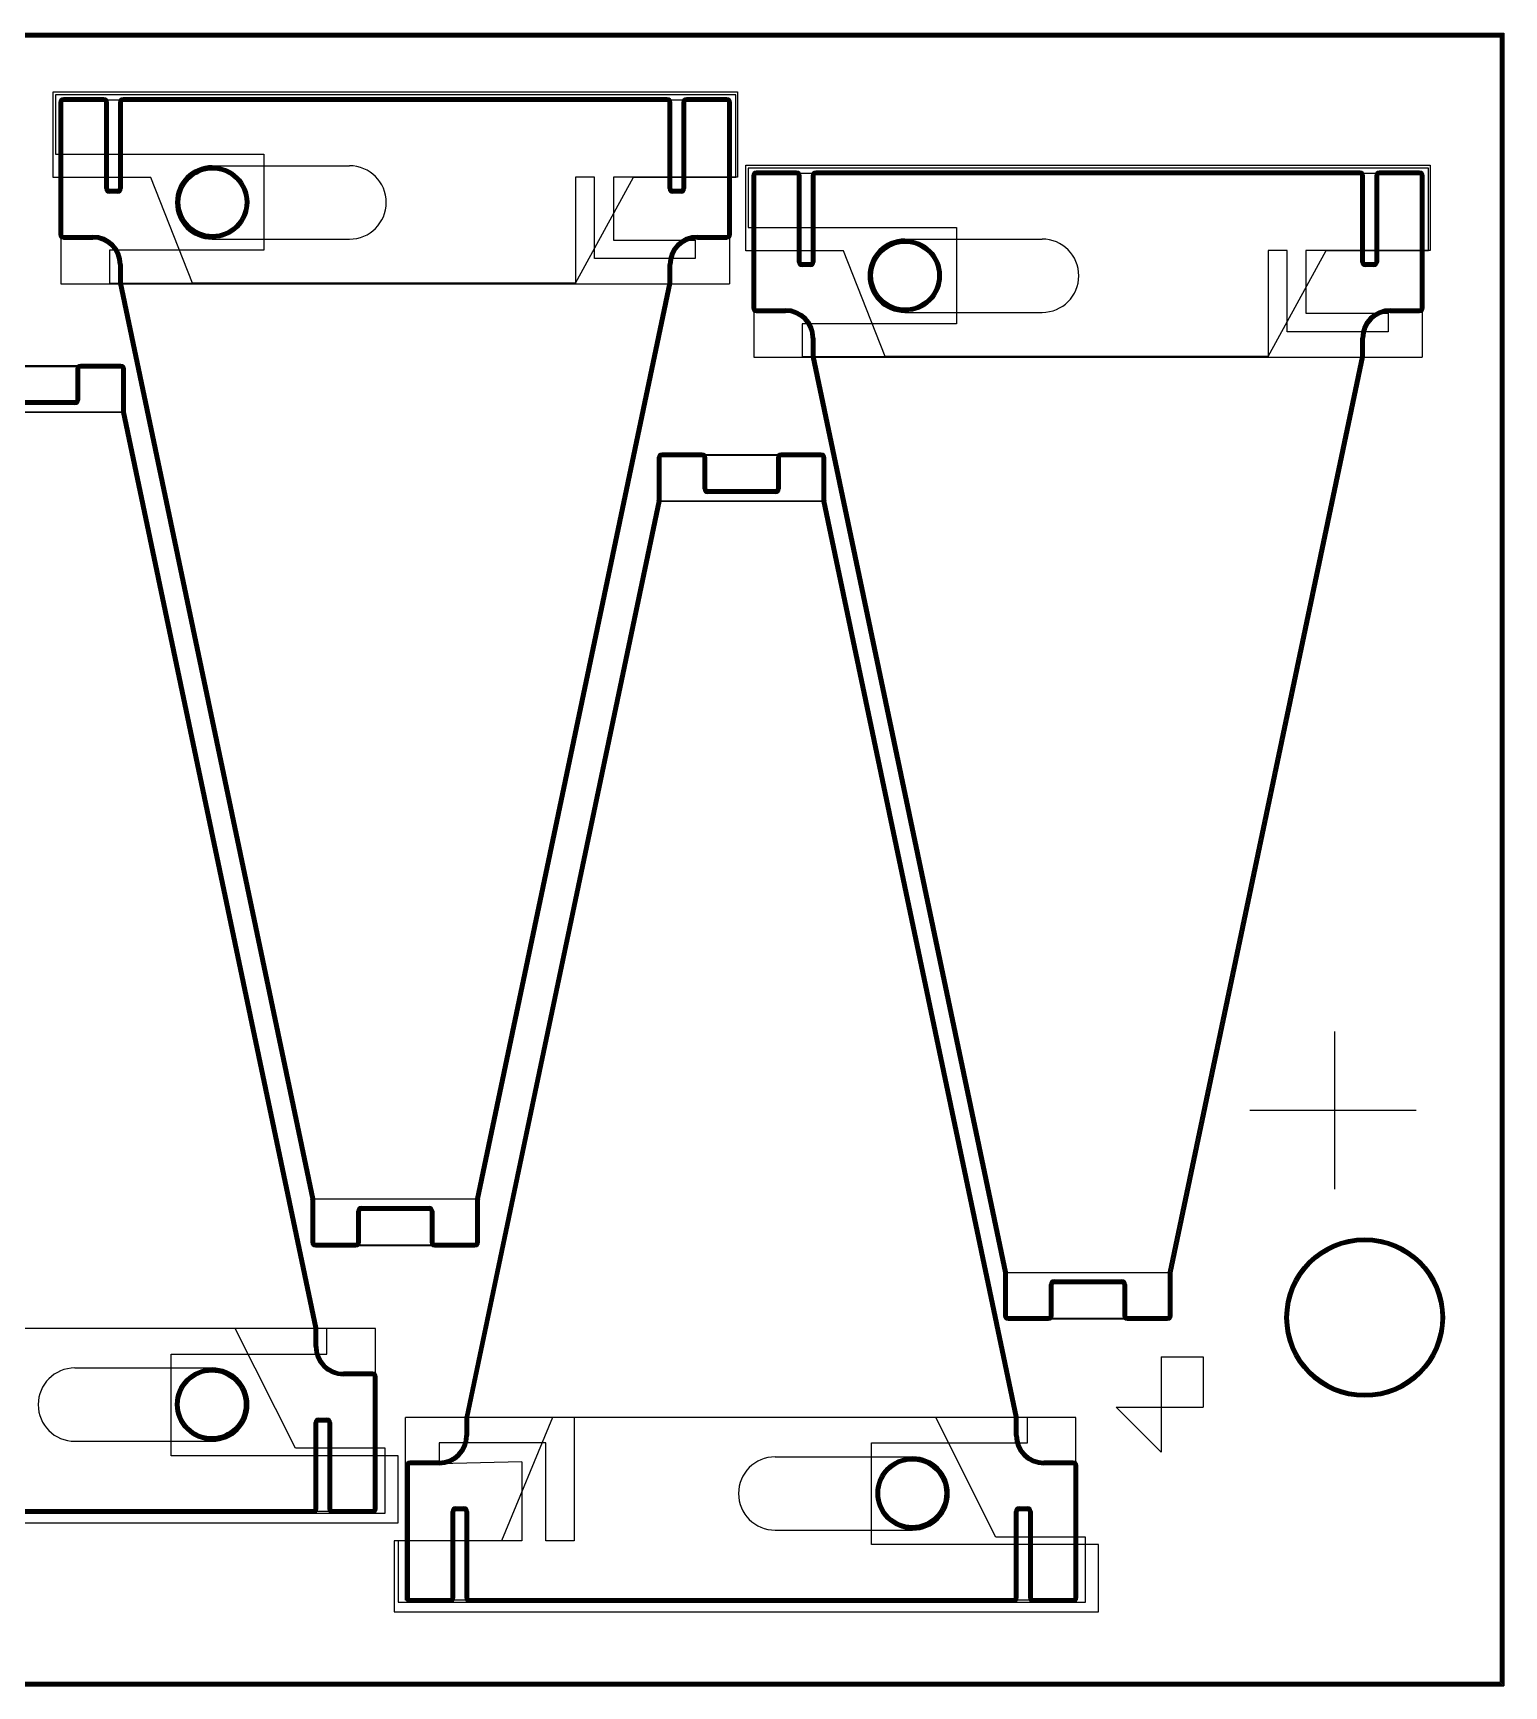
# Model space of a CAD drawing. Header units: millimetres. Extents: x 10 to 38, y 9.1 to 27.1.
# Drawn here: x 21.99 to 38.04, y 9.06 to 27.1 of the extents above; entities that cross this region are included whole.
import ezdxf

# ---------------------------------------------------------------- set-up
doc = ezdxf.new("R2010")
doc.units = ezdxf.units.MM
for name, color, linetype in [('CARBON', 5, 'Continuous'), ('COPPER_A', 6, 'Continuous'), ('COPPER_B', 211, 'Continuous'), ('HOLES', 30, 'Continuous'), ('MARKERS', 1, 'Continuous'), ('OUTLINE', 17, 'Continuous'), ('PZT', 3, 'Continuous'), ('PZT_A', 100, 'Continuous'), ('PZT_RASTER', 116, 'Continuous')]:
    doc.layers.add(name, color=color, linetype=linetype)

msp = doc.modelspace()

# ---------------------------------------------------------------- linework, layer by layer
at = {"layer": 'CARBON'}
for p, q in [((23.94, 25.649), (25.44, 25.649)), ((23.94, 24.849), (25.44, 24.849)), ((31.5, 24.849), (33, 24.849)), ((31.5, 24.049), (33, 24.049)), ((22.441, 12.528), (23.941, 12.528)), ((22.441, 11.728), (23.941, 11.728)), ((30.086, 11.558), (31.586, 11.558)), ((30.086, 10.758), (31.586, 10.758))]:
    msp.add_line(p, q, dxfattribs=at)
for centre, start, end in [((23.94, 25.249), 90, 270), ((25.44, 25.249), 270, 90), ((31.5, 24.449), 90, 270), ((33, 24.449), 270, 90), ((22.441, 12.128), 90, 270), ((23.941, 12.128), 270, 90), ((30.086, 11.158), 90, 270), ((31.586, 11.158), 270, 90)]:
    msp.add_arc(centre, 0.4, start, end, dxfattribs=at)
at = {"layer": 'COPPER_A'}
for p, q in [((29.655, 26.425), (22.231, 26.425)), ((22.231, 26.425), (22.231, 25.777)), ((29.655, 25.526), (29.655, 26.425)), ((22.231, 25.777), (24.504, 25.777)), ((24.504, 25.777), (24.504, 24.727)), ((37.215, 25.624), (29.792, 25.624)), ((29.792, 25.624), (29.792, 24.976)), ((37.215, 24.726), (37.215, 25.624)), ((27.907, 24.367), (28.539, 25.526)), ((28.539, 25.526), (29.655, 25.526)), ((29.792, 24.976), (32.065, 24.976)), ((32.065, 24.976), (32.065, 23.926)), ((24.504, 24.727), (22.819, 24.727)), ((22.819, 24.727), (22.819, 24.367)), ((35.467, 23.566), (36.1, 24.726)), ((36.1, 24.726), (37.215, 24.726)), ((22.819, 24.367), (27.907, 24.367)), ((32.065, 23.926), (30.38, 23.926)), ((30.38, 23.926), (30.38, 23.566)), ((21.172, 23.468), (22.971, 23.468)), ((22.971, 23.468), (22.971, 22.963)), ((30.38, 23.566), (35.467, 23.566)), ((21.172, 22.963), (22.971, 22.963)), ((28.818, 22.498), (30.617, 22.498)), ((28.818, 22.498), (28.818, 21.993)), ((30.617, 22.498), (30.617, 21.993)), ((28.818, 21.993), (30.617, 21.993)), ((25.037, 14.373), (26.836, 14.373)), ((25.037, 14.373), (25.037, 13.871)), ((26.836, 14.373), (26.836, 13.871)), ((25.037, 13.871), (26.836, 13.871)), ((32.598, 13.572), (34.397, 13.572)), ((32.598, 13.572), (32.598, 13.071)), ((34.397, 13.572), (34.397, 13.071)), ((32.598, 13.071), (34.397, 13.071)), ((25.193, 12.959), (20.008, 12.959)), ((25.193, 12.68), (25.193, 12.959)), ((23.491, 11.571), (23.491, 12.68)), ((23.491, 12.68), (25.193, 12.68)), ((27.654, 11.989), (27.099, 10.641)), ((32.839, 11.989), (27.654, 11.989)), ((32.839, 11.71), (32.839, 11.989)), ((25.969, 11.571), (23.491, 11.571)), ((25.969, 10.837), (25.969, 11.571)), ((31.136, 10.601), (31.136, 11.71)), ((31.136, 11.71), (32.839, 11.71)), ((18.281, 10.837), (25.969, 10.837)), ((27.099, 10.641), (25.927, 10.641)), ((25.927, 10.641), (25.927, 9.867)), ((33.614, 10.601), (31.136, 10.601)), ((33.614, 9.867), (33.614, 10.601)), ((25.927, 9.867), (33.614, 9.867))]:
    msp.add_line(p, q, dxfattribs=at)
for centre, radius in [((23.94, 25.249), 0.379), ((31.5, 24.449), 0.379), ((23.941, 12.128), 0.396), ((31.586, 11.158), 0.396)]:
    msp.add_circle(centre, radius, dxfattribs=at)
at = {"layer": 'COPPER_B'}
for p, q in [((22.205, 25.52), (22.205, 26.458)), ((22.205, 26.458), (29.675, 26.458)), ((29.675, 26.458), (29.675, 25.526)), ((29.766, 24.72), (29.766, 25.657)), ((29.766, 25.657), (37.236, 25.657)), ((37.236, 25.657), (37.236, 24.726)), ((23.269, 25.52), (22.205, 25.52)), ((23.725, 24.367), (23.269, 25.52)), ((28.114, 25.526), (27.907, 25.526)), ((27.907, 25.526), (27.907, 24.367)), ((28.114, 24.638), (28.114, 25.526)), ((29.675, 25.526), (28.319, 25.526)), ((28.319, 25.526), (28.319, 24.839)), ((28.319, 24.839), (29.214, 24.839)), ((29.214, 24.839), (29.214, 24.638)), ((30.83, 24.72), (29.766, 24.72)), ((31.285, 23.566), (30.83, 24.72)), ((35.675, 24.726), (35.467, 24.726)), ((35.467, 24.726), (35.467, 23.566)), ((35.675, 23.838), (35.675, 24.726)), ((37.236, 24.726), (35.879, 24.726)), ((35.879, 24.726), (35.879, 24.039)), ((29.214, 24.638), (28.114, 24.638)), ((27.907, 24.367), (23.725, 24.367)), ((35.879, 24.039), (36.775, 24.039)), ((36.775, 24.039), (36.775, 23.838)), ((36.775, 23.838), (35.675, 23.838)), ((21.173, 23.464), (22.971, 23.464)), ((22.971, 23.464), (22.971, 22.963)), ((35.467, 23.566), (31.285, 23.566)), ((21.173, 22.963), (22.971, 22.963)), ((28.818, 22.494), (30.617, 22.494)), ((28.818, 22.494), (28.818, 21.993)), ((30.617, 22.494), (30.617, 21.993)), ((28.818, 21.993), (30.617, 21.993)), ((25.037, 14.373), (26.836, 14.373)), ((25.037, 14.373), (25.037, 13.871)), ((26.836, 14.373), (26.836, 13.871)), ((25.037, 13.871), (26.836, 13.871)), ((32.598, 13.572), (34.397, 13.572)), ((32.598, 13.572), (32.598, 13.071)), ((34.397, 13.572), (34.397, 13.071)), ((32.598, 13.071), (34.397, 13.071)), ((24.192, 12.959), (20.246, 12.959)), ((24.85, 11.652), (24.192, 12.959)), ((31.838, 11.989), (27.892, 11.989)), ((27.892, 11.989), (27.892, 10.641)), ((32.495, 10.682), (31.838, 11.989)), ((25.828, 11.652), (24.85, 11.652)), ((25.828, 10.942), (25.828, 11.652)), ((27.582, 11.71), (26.419, 11.71)), ((26.419, 11.71), (26.419, 11.482)), ((27.582, 10.641), (27.582, 11.71)), ((27.319, 11.502), (26.419, 11.482)), ((27.319, 11.502), (27.319, 10.641)), ((18.326, 10.942), (25.828, 10.942)), ((33.474, 10.682), (32.495, 10.682)), ((33.474, 9.972), (33.474, 10.682)), ((27.319, 10.641), (25.972, 10.641)), ((25.972, 10.641), (25.972, 9.972)), ((27.892, 10.641), (27.582, 10.641)), ((25.972, 9.972), (33.474, 9.972))]:
    msp.add_line(p, q, dxfattribs=at)
at = {"layer": 'HOLES'}
for radius in [0.87, 0.86, 0.85, 0.84, 0.83]:
    msp.add_circle((36.52, 13.078), radius, dxfattribs=at)
at = {"layer": 'MARKERS'}
for p, q in [((36.192, 16.2), (36.192, 14.48)), ((37.083, 15.34), (35.267, 15.34)), ((34.298, 12.65), (34.298, 11.609)), ((34.298, 12.65), (34.758, 12.65)), ((34.758, 12.65), (34.758, 12.101)), ((34.298, 11.609), (33.806, 12.101)), ((33.806, 12.101), (34.758, 12.101))]:
    msp.add_line(p, q, dxfattribs=at)
at = {"layer": 'OUTLINE'}
for p, q in [((10, 27.098), (38.04, 27.098)), ((10.01, 27.088), (38.03, 27.088)), ((10.02, 27.078), (38.02, 27.078)), ((10.03, 27.068), (38.01, 27.068)), ((38.01, 27.068), (38.01, 9.088)), ((38.02, 27.078), (38.02, 9.078)), ((38.03, 27.088), (38.03, 9.068)), ((38.04, 27.098), (38.04, 9.058)), ((10.04, 27.058), (38, 27.058)), ((38, 27.058), (38, 9.098)), ((10, 9.058), (38.04, 9.058)), ((10.01, 9.068), (38.03, 9.068)), ((10.02, 9.078), (38.02, 9.078)), ((10.03, 9.088), (38.01, 9.088)), ((10.04, 9.098), (38, 9.098))]:
    msp.add_line(p, q, dxfattribs=at)
at = {"layer": 'PZT'}
for p, q in [((22.268, 26.34), (22.268, 24.9)), ((22.278, 26.34), (22.278, 24.9)), ((22.298, 26.34), (22.298, 24.9)), ((22.308, 26.34), (22.308, 24.9)), ((22.758, 26.39), (22.318, 26.39)), ((22.758, 26.38), (22.318, 26.38)), ((22.758, 26.36), (22.318, 26.36)), ((22.758, 26.35), (22.318, 26.35)), ((22.768, 25.4), (22.768, 26.34)), ((22.778, 25.4), (22.778, 26.34)), ((22.798, 25.4), (22.798, 26.34)), ((22.808, 25.4), (22.808, 26.34)), ((22.918, 26.34), (22.918, 25.4)), ((22.928, 26.34), (22.928, 25.4)), ((22.948, 26.34), (22.948, 25.4)), ((22.958, 26.34), (22.958, 25.4)), ((28.908, 26.39), (22.968, 26.39)), ((28.908, 26.38), (22.968, 26.38)), ((28.908, 26.36), (22.968, 26.36)), ((28.908, 26.35), (22.968, 26.35)), ((28.918, 25.4), (28.918, 26.34)), ((28.928, 25.4), (28.928, 26.34)), ((28.948, 25.4), (28.948, 26.34)), ((28.958, 25.4), (28.958, 26.34)), ((29.068, 26.34), (29.068, 25.4)), ((29.078, 26.34), (29.078, 25.4)), ((29.098, 26.34), (29.098, 25.4)), ((29.108, 26.34), (29.108, 25.4)), ((29.558, 26.39), (29.118, 26.39)), ((29.558, 26.38), (29.118, 26.38)), ((29.558, 26.36), (29.118, 26.36)), ((29.558, 26.35), (29.118, 26.35)), ((29.568, 24.9), (29.568, 26.34)), ((29.578, 24.9), (29.578, 26.34)), ((29.598, 24.9), (29.598, 26.34)), ((29.608, 24.9), (29.608, 26.34)), ((29.829, 25.539), (29.829, 24.099)), ((29.839, 25.539), (29.839, 24.099)), ((29.859, 25.539), (29.859, 24.099)), ((29.869, 25.539), (29.869, 24.099)), ((30.319, 25.589), (29.879, 25.589)), ((30.319, 25.579), (29.879, 25.579)), ((30.319, 25.559), (29.879, 25.559)), ((30.319, 25.549), (29.879, 25.549)), ((30.329, 24.599), (30.329, 25.539)), ((30.339, 24.599), (30.339, 25.539)), ((30.359, 24.599), (30.359, 25.539)), ((30.369, 24.599), (30.369, 25.539)), ((30.479, 25.539), (30.479, 24.599)), ((30.489, 25.539), (30.489, 24.599)), ((30.509, 25.539), (30.509, 24.599)), ((30.519, 25.539), (30.519, 24.599)), ((36.469, 25.589), (30.529, 25.589)), ((36.469, 25.579), (30.529, 25.579)), ((36.469, 25.559), (30.529, 25.559)), ((36.469, 25.549), (30.529, 25.549)), ((36.479, 24.599), (36.479, 25.539)), ((36.489, 24.599), (36.489, 25.539)), ((36.509, 24.599), (36.509, 25.539)), ((36.519, 24.599), (36.519, 25.539)), ((36.629, 25.539), (36.629, 24.599)), ((36.639, 25.539), (36.639, 24.599)), ((36.659, 25.539), (36.659, 24.599)), ((36.669, 25.539), (36.669, 24.599)), ((37.119, 25.589), (36.679, 25.589)), ((37.119, 25.579), (36.679, 25.579)), ((37.119, 25.559), (36.679, 25.559)), ((37.119, 25.549), (36.679, 25.549)), ((37.129, 24.099), (37.129, 25.539)), ((37.139, 24.099), (37.139, 25.539)), ((37.159, 24.099), (37.159, 25.539)), ((37.169, 24.099), (37.169, 25.539)), ((22.908, 25.39), (22.818, 25.39)), ((22.908, 25.38), (22.818, 25.38)), ((22.908, 25.36), (22.818, 25.36)), ((22.908, 25.35), (22.818, 25.35)), ((29.058, 25.39), (28.968, 25.39)), ((29.058, 25.38), (28.968, 25.38)), ((29.058, 25.36), (28.968, 25.36)), ((29.058, 25.35), (28.968, 25.35)), ((22.318, 24.89), (22.638, 24.89)), ((22.318, 24.88), (22.638, 24.88)), ((22.318, 24.86), (22.638, 24.86)), ((22.318, 24.85), (22.638, 24.85)), ((29.238, 24.89), (29.558, 24.89)), ((29.238, 24.88), (29.558, 24.88)), ((29.238, 24.86), (29.558, 24.86)), ((29.238, 24.85), (29.558, 24.85)), ((22.918, 24.57), (22.918, 24.373)), ((22.928, 24.57), (22.928, 24.373)), ((22.948, 24.57), (22.948, 24.373)), ((22.958, 24.57), (22.958, 24.373)), ((28.918, 24.373), (28.918, 24.57)), ((28.928, 24.373), (28.928, 24.57)), ((28.948, 24.373), (28.948, 24.57)), ((28.958, 24.373), (28.958, 24.57)), ((30.469, 24.589), (30.379, 24.589)), ((30.469, 24.579), (30.379, 24.579)), ((30.469, 24.559), (30.379, 24.559)), ((30.469, 24.549), (30.379, 24.549)), ((36.619, 24.589), (36.529, 24.589)), ((36.619, 24.579), (36.529, 24.579)), ((36.619, 24.559), (36.529, 24.559)), ((36.619, 24.549), (36.529, 24.549)), ((22.919, 24.363), (25.018, 14.369)), ((22.929, 24.365), (25.028, 14.371)), ((22.949, 24.369), (25.047, 14.375)), ((22.958, 24.371), (25.057, 14.377)), ((26.819, 14.377), (28.918, 24.371)), ((26.829, 14.375), (28.928, 24.369)), ((26.849, 14.371), (28.947, 24.365)), ((26.858, 14.369), (28.957, 24.363)), ((29.879, 24.089), (30.199, 24.089)), ((29.879, 24.079), (30.199, 24.079)), ((29.879, 24.059), (30.199, 24.059)), ((29.879, 24.049), (30.199, 24.049)), ((36.799, 24.089), (37.119, 24.089)), ((36.799, 24.079), (37.119, 24.079)), ((36.799, 24.059), (37.119, 24.059)), ((36.799, 24.049), (37.119, 24.049)), ((30.479, 23.769), (30.479, 23.572)), ((30.489, 23.769), (30.489, 23.572)), ((30.509, 23.769), (30.509, 23.572)), ((30.519, 23.769), (30.519, 23.572)), ((36.479, 23.572), (36.479, 23.769)), ((36.489, 23.572), (36.489, 23.769)), ((36.509, 23.572), (36.509, 23.769)), ((36.519, 23.572), (36.519, 23.769)), ((22.943, 23.482), (22.503, 23.482)), ((22.943, 23.472), (22.503, 23.472)), ((30.48, 23.562), (32.579, 13.568)), ((30.49, 23.564), (32.588, 13.57)), ((30.509, 23.568), (32.608, 13.574)), ((30.519, 23.57), (32.618, 13.576)), ((34.38, 13.576), (36.479, 23.57)), ((34.39, 13.574), (36.488, 23.568)), ((34.409, 13.57), (36.508, 23.564)), ((34.419, 13.568), (36.518, 23.562)), ((22.453, 23.432), (22.453, 23.092)), ((22.463, 23.432), (22.463, 23.092)), ((22.483, 23.432), (22.483, 23.092)), ((22.493, 23.432), (22.493, 23.092)), ((22.943, 23.452), (22.503, 23.452)), ((22.943, 23.442), (22.503, 23.442)), ((22.953, 22.965), (22.953, 23.432)), ((22.963, 22.965), (22.963, 23.432)), ((22.983, 22.965), (22.983, 23.432)), ((22.993, 22.965), (22.993, 23.432)), ((22.443, 23.082), (21.703, 23.082)), ((22.443, 23.072), (21.703, 23.072)), ((22.443, 23.052), (21.703, 23.052)), ((22.443, 23.042), (21.703, 23.042)), ((25.053, 12.961), (22.954, 22.955)), ((25.063, 12.963), (22.964, 22.957)), ((25.083, 12.967), (22.984, 22.961)), ((25.092, 12.969), (22.994, 22.963)), ((28.799, 22.462), (28.799, 21.995)), ((28.809, 22.462), (28.809, 21.995)), ((28.829, 22.462), (28.829, 21.995)), ((28.839, 22.462), (28.839, 21.995)), ((29.289, 22.512), (28.849, 22.512)), ((29.289, 22.502), (28.849, 22.502)), ((29.289, 22.482), (28.849, 22.482)), ((29.289, 22.472), (28.849, 22.472)), ((29.299, 22.122), (29.299, 22.462)), ((29.309, 22.122), (29.309, 22.462)), ((29.329, 22.122), (29.329, 22.462)), ((29.339, 22.122), (29.339, 22.462)), ((30.099, 22.462), (30.099, 22.122)), ((30.109, 22.462), (30.109, 22.122)), ((30.129, 22.462), (30.129, 22.122)), ((30.139, 22.462), (30.139, 22.122)), ((30.589, 22.512), (30.149, 22.512)), ((30.589, 22.502), (30.149, 22.502)), ((30.589, 22.482), (30.149, 22.482)), ((30.589, 22.472), (30.149, 22.472)), ((30.599, 21.995), (30.599, 22.462)), ((30.609, 21.995), (30.609, 22.462)), ((30.629, 21.995), (30.629, 22.462)), ((30.639, 21.995), (30.639, 22.462)), ((30.089, 22.112), (29.349, 22.112)), ((30.089, 22.102), (29.349, 22.102)), ((30.089, 22.082), (29.349, 22.082)), ((30.089, 22.072), (29.349, 22.072)), ((28.799, 21.993), (26.7, 11.999)), ((28.809, 21.991), (26.71, 11.997)), ((28.828, 21.987), (26.73, 11.993)), ((28.838, 21.985), (26.739, 11.991)), ((32.699, 11.991), (30.6, 21.985)), ((32.709, 11.993), (30.61, 21.987)), ((32.728, 11.997), (30.63, 21.991)), ((32.738, 11.999), (30.639, 21.993)), ((25.018, 14.367), (25.018, 13.9)), ((25.028, 14.367), (25.028, 13.9)), ((25.048, 14.367), (25.048, 13.9)), ((25.058, 14.367), (25.058, 13.9)), ((25.568, 14.29), (26.308, 14.29)), ((25.568, 14.28), (26.308, 14.28)), ((25.568, 14.26), (26.308, 14.26)), ((26.818, 13.9), (26.818, 14.367)), ((26.828, 13.9), (26.828, 14.367)), ((26.848, 13.9), (26.848, 14.367)), ((26.858, 13.9), (26.858, 14.367)), ((25.518, 13.9), (25.518, 14.24)), ((25.528, 13.9), (25.528, 14.24)), ((25.548, 13.9), (25.548, 14.24)), ((25.558, 13.9), (25.558, 14.24)), ((25.568, 14.25), (26.308, 14.25)), ((26.318, 14.24), (26.318, 13.9)), ((26.328, 14.24), (26.328, 13.9)), ((26.348, 14.24), (26.348, 13.9)), ((26.358, 14.24), (26.358, 13.9)), ((25.068, 13.89), (25.508, 13.89)), ((25.068, 13.88), (25.508, 13.88)), ((25.068, 13.86), (25.508, 13.86)), ((25.068, 13.85), (25.508, 13.85)), ((26.368, 13.89), (26.808, 13.89)), ((26.368, 13.88), (26.808, 13.88)), ((26.368, 13.86), (26.808, 13.86)), ((26.368, 13.85), (26.808, 13.85)), ((32.579, 13.566), (32.579, 13.099)), ((32.589, 13.566), (32.589, 13.099)), ((32.609, 13.566), (32.609, 13.099)), ((32.619, 13.566), (32.619, 13.099)), ((34.379, 13.099), (34.379, 13.566)), ((34.389, 13.099), (34.389, 13.566)), ((34.409, 13.099), (34.409, 13.566)), ((34.419, 13.099), (34.419, 13.566)), ((33.079, 13.099), (33.079, 13.439)), ((33.089, 13.099), (33.089, 13.439)), ((33.109, 13.099), (33.109, 13.439)), ((33.119, 13.099), (33.119, 13.439)), ((33.129, 13.489), (33.869, 13.489)), ((33.129, 13.479), (33.869, 13.479)), ((33.129, 13.459), (33.869, 13.459)), ((33.129, 13.449), (33.869, 13.449)), ((33.879, 13.439), (33.879, 13.099)), ((33.889, 13.439), (33.889, 13.099)), ((33.909, 13.439), (33.909, 13.099)), ((33.919, 13.439), (33.919, 13.099)), ((32.629, 13.089), (33.069, 13.089)), ((32.629, 13.079), (33.069, 13.079)), ((32.629, 13.059), (33.069, 13.059)), ((32.629, 13.049), (33.069, 13.049)), ((33.929, 13.089), (34.369, 13.089)), ((33.929, 13.079), (34.369, 13.079)), ((33.929, 13.059), (34.369, 13.059)), ((33.929, 13.049), (34.369, 13.049)), ((25.053, 12.762), (25.053, 12.959)), ((25.063, 12.762), (25.063, 12.959)), ((25.083, 12.762), (25.083, 12.959)), ((25.093, 12.762), (25.093, 12.959)), ((25.693, 12.482), (25.373, 12.482)), ((25.693, 12.472), (25.373, 12.472)), ((25.693, 12.452), (25.373, 12.452)), ((25.693, 12.442), (25.373, 12.442)), ((25.703, 10.992), (25.703, 12.432)), ((25.713, 10.992), (25.713, 12.432)), ((25.733, 10.992), (25.733, 12.432)), ((25.743, 10.992), (25.743, 12.432)), ((25.053, 10.992), (25.053, 11.932)), ((25.063, 10.992), (25.063, 11.932)), ((25.083, 10.992), (25.083, 11.932)), ((25.093, 10.992), (25.093, 11.932)), ((25.103, 11.982), (25.193, 11.982)), ((25.103, 11.972), (25.193, 11.972)), ((25.103, 11.952), (25.193, 11.952)), ((25.103, 11.942), (25.193, 11.942)), ((25.203, 11.932), (25.203, 10.992)), ((25.213, 11.932), (25.213, 10.992)), ((25.233, 11.932), (25.233, 10.992)), ((25.243, 11.932), (25.243, 10.992)), ((26.699, 11.989), (26.699, 11.792)), ((26.709, 11.989), (26.709, 11.792)), ((26.729, 11.989), (26.729, 11.792)), ((26.739, 11.989), (26.739, 11.792)), ((32.699, 11.792), (32.699, 11.989)), ((32.709, 11.792), (32.709, 11.989)), ((32.729, 11.792), (32.729, 11.989)), ((32.739, 11.792), (32.739, 11.989)), ((26.049, 11.462), (26.049, 10.022)), ((26.059, 11.462), (26.059, 10.022)), ((26.079, 11.462), (26.079, 10.022)), ((26.089, 11.462), (26.089, 10.022)), ((26.419, 11.512), (26.099, 11.512)), ((26.419, 11.502), (26.099, 11.502)), ((26.419, 11.482), (26.099, 11.482)), ((26.419, 11.472), (26.099, 11.472)), ((33.339, 11.512), (33.019, 11.512)), ((33.339, 11.502), (33.019, 11.502)), ((33.339, 11.482), (33.019, 11.482)), ((33.339, 11.472), (33.019, 11.472)), ((33.349, 10.022), (33.349, 11.462)), ((33.359, 10.022), (33.359, 11.462)), ((33.379, 10.022), (33.379, 11.462)), ((33.389, 10.022), (33.389, 11.462)), ((26.599, 11.012), (26.689, 11.012)), ((32.749, 11.012), (32.839, 11.012)), ((19.103, 10.982), (25.043, 10.982)), ((19.103, 10.972), (25.043, 10.972)), ((19.103, 10.952), (25.043, 10.952)), ((19.103, 10.942), (25.043, 10.942)), ((25.253, 10.982), (25.693, 10.982)), ((25.253, 10.972), (25.693, 10.972)), ((25.253, 10.952), (25.693, 10.952)), ((25.253, 10.942), (25.693, 10.942)), ((26.549, 10.022), (26.549, 10.962)), ((26.559, 10.022), (26.559, 10.962)), ((26.579, 10.022), (26.579, 10.962)), ((26.589, 10.022), (26.589, 10.962)), ((26.599, 11.002), (26.689, 11.002)), ((26.599, 10.982), (26.689, 10.982)), ((26.599, 10.972), (26.689, 10.972)), ((26.699, 10.962), (26.699, 10.022)), ((26.709, 10.962), (26.709, 10.022)), ((26.729, 10.962), (26.729, 10.022)), ((26.739, 10.962), (26.739, 10.022)), ((32.699, 10.022), (32.699, 10.962)), ((32.709, 10.022), (32.709, 10.962)), ((32.729, 10.022), (32.729, 10.962)), ((32.739, 10.022), (32.739, 10.962)), ((32.749, 11.002), (32.839, 11.002)), ((32.749, 10.982), (32.839, 10.982)), ((32.749, 10.972), (32.839, 10.972)), ((32.849, 10.962), (32.849, 10.022)), ((32.859, 10.962), (32.859, 10.022)), ((32.879, 10.962), (32.879, 10.022)), ((32.889, 10.962), (32.889, 10.022)), ((26.099, 10.012), (26.539, 10.012)), ((26.099, 10.002), (26.539, 10.002)), ((26.099, 9.982), (26.539, 9.982)), ((26.099, 9.972), (26.539, 9.972)), ((26.749, 10.012), (32.689, 10.012)), ((26.749, 10.002), (32.689, 10.002)), ((26.749, 9.982), (32.689, 9.982)), ((26.749, 9.972), (32.689, 9.972)), ((32.899, 10.012), (33.339, 10.012)), ((32.899, 10.002), (33.339, 10.002)), ((32.899, 9.982), (33.339, 9.982)), ((32.899, 9.972), (33.339, 9.972))]:
    msp.add_line(p, q, dxfattribs=at)
at = {"layer": 'PZT', "linetype": 'Continuous', "lineweight": 25}
for p, q in [((22.288, 24.9), (22.288, 26.34)), ((22.318, 26.37), (22.758, 26.37)), ((22.788, 26.34), (22.788, 25.4)), ((22.938, 25.4), (22.938, 26.34)), ((22.968, 26.37), (28.908, 26.37)), ((28.938, 26.34), (28.938, 25.4)), ((29.088, 25.4), (29.088, 26.34)), ((29.118, 26.37), (29.558, 26.37)), ((29.588, 26.34), (29.588, 24.9)), ((29.849, 24.099), (29.849, 25.539)), ((29.879, 25.569), (30.319, 25.569)), ((30.349, 25.539), (30.349, 24.599)), ((30.499, 24.599), (30.499, 25.539)), ((30.529, 25.569), (36.469, 25.569)), ((36.499, 25.539), (36.499, 24.599)), ((36.649, 24.599), (36.649, 25.539)), ((36.679, 25.569), (37.119, 25.569)), ((37.149, 25.539), (37.149, 24.099)), ((22.818, 25.37), (22.908, 25.37)), ((28.968, 25.37), (29.058, 25.37)), ((22.638, 24.87), (22.318, 24.87)), ((29.558, 24.87), (29.238, 24.87)), ((22.938, 24.373), (22.938, 24.57)), ((28.938, 24.57), (28.938, 24.373)), ((30.379, 24.569), (30.469, 24.569)), ((36.529, 24.569), (36.619, 24.569)), ((25.037, 14.373), (22.939, 24.367)), ((28.937, 24.367), (26.839, 14.373)), ((30.199, 24.069), (29.879, 24.069)), ((37.119, 24.069), (36.799, 24.069)), ((30.499, 23.572), (30.499, 23.769)), ((36.499, 23.769), (36.499, 23.572)), ((22.943, 23.462), (22.503, 23.462)), ((32.598, 13.572), (30.499, 23.566)), ((36.498, 23.566), (34.399, 13.572)), ((22.473, 23.432), (22.473, 23.092)), ((22.973, 22.965), (22.973, 23.432)), ((22.443, 23.062), (21.703, 23.062)), ((25.073, 12.965), (22.974, 22.959)), ((28.819, 22.462), (28.819, 21.995)), ((29.289, 22.492), (28.849, 22.492)), ((29.319, 22.122), (29.319, 22.462)), ((30.119, 22.462), (30.119, 22.122)), ((30.589, 22.492), (30.149, 22.492)), ((30.619, 21.995), (30.619, 22.462)), ((30.089, 22.092), (29.349, 22.092)), ((28.818, 21.989), (26.72, 11.995)), ((32.718, 11.995), (30.62, 21.989)), ((25.038, 13.9), (25.038, 14.367)), ((26.308, 14.27), (25.568, 14.27)), ((26.838, 14.367), (26.838, 13.9)), ((25.538, 14.24), (25.538, 13.9)), ((26.338, 13.9), (26.338, 14.24)), ((25.508, 13.87), (25.068, 13.87)), ((26.808, 13.87), (26.368, 13.87)), ((32.599, 13.099), (32.599, 13.566)), ((34.399, 13.566), (34.399, 13.099)), ((33.099, 13.439), (33.099, 13.099)), ((33.869, 13.469), (33.129, 13.469)), ((33.899, 13.099), (33.899, 13.439)), ((33.069, 13.069), (32.629, 13.069)), ((34.369, 13.069), (33.929, 13.069)), ((25.073, 12.762), (25.073, 12.959)), ((25.693, 12.462), (25.373, 12.462)), ((25.723, 10.992), (25.723, 12.432)), ((25.073, 10.992), (25.073, 11.932)), ((25.103, 11.962), (25.193, 11.962)), ((25.223, 11.932), (25.223, 10.992)), ((26.719, 11.989), (26.719, 11.792)), ((32.719, 11.792), (32.719, 11.989)), ((26.069, 11.462), (26.069, 10.022)), ((26.419, 11.492), (26.099, 11.492)), ((33.339, 11.492), (33.019, 11.492)), ((33.369, 10.022), (33.369, 11.462)), ((19.103, 10.962), (25.043, 10.962)), ((25.253, 10.962), (25.693, 10.962)), ((26.569, 10.022), (26.569, 10.962)), ((26.599, 10.992), (26.689, 10.992)), ((26.719, 10.962), (26.719, 10.022)), ((32.719, 10.022), (32.719, 10.962)), ((32.749, 10.992), (32.839, 10.992)), ((32.869, 10.962), (32.869, 10.022)), ((26.099, 9.992), (26.539, 9.992)), ((26.749, 9.992), (32.689, 9.992)), ((32.899, 9.992), (33.339, 9.992))]:
    msp.add_line(p, q, dxfattribs=at)
at = {"layer": 'PZT'}
for centre, radius, start, end in [((22.318, 26.34), 0.05, 90, 180), ((22.318, 26.34), 0.04, 90, 180), ((22.318, 26.34), 0.02, 90, 180), ((22.318, 26.34), 0.01, 90, 180), ((22.758, 26.34), 0.05, 0, 90), ((22.758, 26.34), 0.04, 0, 90), ((22.758, 26.34), 0.02, 0, 90), ((22.758, 26.34), 0.01, 0, 90), ((22.968, 26.34), 0.05, 90, 180), ((22.968, 26.34), 0.04, 90, 180), ((22.968, 26.34), 0.02, 90, 180), ((22.968, 26.34), 0.01, 90, 180), ((28.908, 26.34), 0.05, 0, 90), ((28.908, 26.34), 0.04, 0, 90), ((28.908, 26.34), 0.02, 0, 90), ((28.908, 26.34), 0.01, 0, 90), ((29.118, 26.34), 0.05, 90, 180), ((29.118, 26.34), 0.04, 90, 180), ((29.118, 26.34), 0.02, 90, 180), ((29.118, 26.34), 0.01, 90, 180), ((29.558, 26.34), 0.05, 0, 90), ((29.558, 26.34), 0.04, 0, 90), ((29.558, 26.34), 0.02, 0, 90), ((29.558, 26.34), 0.01, 0, 90), ((29.879, 25.539), 0.05, 90, 180), ((29.879, 25.539), 0.04, 90, 180), ((29.879, 25.539), 0.02, 90, 180), ((29.879, 25.539), 0.01, 90, 180), ((30.319, 25.539), 0.05, 0, 90), ((30.319, 25.539), 0.04, 0, 90), ((30.319, 25.539), 0.02, 0, 90), ((30.319, 25.539), 0.01, 0, 90), ((30.529, 25.539), 0.05, 90, 180), ((30.529, 25.539), 0.04, 90, 180), ((30.529, 25.539), 0.02, 90, 180), ((30.529, 25.539), 0.01, 90, 180), ((36.469, 25.539), 0.05, 0, 90), ((36.469, 25.539), 0.04, 0, 90), ((36.469, 25.539), 0.02, 0, 90), ((36.469, 25.539), 0.01, 0, 90), ((36.679, 25.539), 0.05, 90, 180), ((36.679, 25.539), 0.04, 90, 180), ((36.679, 25.539), 0.02, 90, 180), ((36.679, 25.539), 0.01, 90, 180), ((37.119, 25.539), 0.05, 0, 90), ((37.119, 25.539), 0.04, 0, 90), ((37.119, 25.539), 0.02, 0, 90), ((37.119, 25.539), 0.01, 0, 90), ((22.818, 25.4), 0.05, 180, 270), ((22.818, 25.4), 0.04, 180, 270), ((22.818, 25.4), 0.02, 180, 270), ((22.818, 25.4), 0.01, 180, 270), ((22.908, 25.4), 0.02, 270, 0), ((22.908, 25.4), 0.04, 270, 0), ((22.908, 25.4), 0.01, 270, 0), ((22.908, 25.4), 0.05, 270, 0), ((28.968, 25.4), 0.05, 180, 270), ((28.968, 25.4), 0.04, 180, 270), ((28.968, 25.4), 0.02, 180, 270), ((28.968, 25.4), 0.01, 180, 270), ((29.058, 25.4), 0.02, 270, 0), ((29.058, 25.4), 0.04, 270, 0), ((29.058, 25.4), 0.01, 270, 0), ((29.058, 25.4), 0.05, 270, 0), ((22.318, 24.9), 0.05, 180, 270), ((22.318, 24.9), 0.04, 180, 270), ((22.318, 24.9), 0.02, 180, 270), ((22.318, 24.9), 0.01, 180, 270), ((29.558, 24.9), 0.04, 270, 0), ((29.558, 24.9), 0.02, 270, 0), ((29.558, 24.9), 0.05, 270, 0), ((29.558, 24.9), 0.01, 270, 0), ((22.638, 24.57), 0.32, 0, 90), ((22.638, 24.57), 0.31, 0, 90), ((22.638, 24.57), 0.29, 0, 90), ((22.638, 24.57), 0.28, 0, 90), ((29.238, 24.57), 0.32, 90, 180), ((29.238, 24.57), 0.31, 90, 180), ((29.238, 24.57), 0.29, 90, 180), ((29.238, 24.57), 0.28, 90, 180), ((30.379, 24.599), 0.05, 180, 270), ((30.379, 24.599), 0.04, 180, 270), ((30.379, 24.599), 0.02, 180, 270), ((30.379, 24.599), 0.01, 180, 270), ((30.469, 24.599), 0.02, 270, 0), ((30.469, 24.599), 0.04, 270, 0), ((30.469, 24.599), 0.01, 270, 0), ((30.469, 24.599), 0.05, 270, 0), ((36.529, 24.599), 0.05, 180, 270), ((36.529, 24.599), 0.04, 180, 270), ((36.529, 24.599), 0.02, 180, 270), ((36.529, 24.599), 0.01, 180, 270), ((36.619, 24.599), 0.02, 270, 0), ((36.619, 24.599), 0.04, 270, 0), ((36.619, 24.599), 0.01, 270, 0), ((36.619, 24.599), 0.05, 270, 0), ((22.968, 24.373), 0.05, 180, 191.8598), ((22.968, 24.373), 0.04, 180, 191.8598), ((22.968, 24.373), 0.02, 180, 191.8598), ((22.968, 24.373), 0.01, 180, 191.8598), ((28.908, 24.373), 0.01, 348.1402, 0), ((28.908, 24.373), 0.02, 348.1402, 0), ((28.908, 24.373), 0.04, 348.1402, 0), ((28.908, 24.373), 0.05, 348.1402, 0), ((29.879, 24.099), 0.05, 180, 270), ((29.879, 24.099), 0.04, 180, 270), ((29.879, 24.099), 0.02, 180, 270), ((29.879, 24.099), 0.01, 180, 270), ((30.199, 23.769), 0.32, 0, 90), ((30.199, 23.769), 0.31, 0, 90), ((30.199, 23.769), 0.29, 0, 90), ((30.199, 23.769), 0.28, 0, 90), ((36.799, 23.769), 0.32, 90, 180), ((36.799, 23.769), 0.31, 90, 180), ((36.799, 23.769), 0.29, 90, 180), ((36.799, 23.769), 0.28, 90, 180), ((37.119, 24.099), 0.04, 270, 0), ((37.119, 24.099), 0.02, 270, 0), ((37.119, 24.099), 0.05, 270, 0), ((37.119, 24.099), 0.01, 270, 0), ((22.503, 23.432), 0.05, 90, 180), ((22.503, 23.432), 0.04, 90, 180), ((22.943, 23.432), 0.05, 0, 90), ((22.943, 23.432), 0.04, 0, 90), ((30.529, 23.572), 0.05, 180, 191.8598), ((30.529, 23.572), 0.04, 180, 191.8598), ((30.529, 23.572), 0.02, 180, 191.8598), ((30.529, 23.572), 0.01, 180, 191.8598), ((36.469, 23.572), 0.01, 348.1402, 0), ((36.469, 23.572), 0.02, 348.1402, 0), ((36.469, 23.572), 0.04, 348.1402, 0), ((36.469, 23.572), 0.05, 348.1402, 0), ((22.503, 23.432), 0.02, 90, 180), ((22.503, 23.432), 0.01, 90, 180), ((22.943, 23.432), 0.02, 0, 90), ((22.943, 23.432), 0.01, 0, 90), ((22.443, 23.092), 0.02, 270, 0), ((22.443, 23.092), 0.04, 270, 0), ((22.443, 23.092), 0.01, 270, 0), ((22.443, 23.092), 0.05, 270, 0), ((23.003, 22.965), 0.05, 180, 191.8598), ((23.003, 22.965), 0.04, 180, 191.8598), ((23.003, 22.965), 0.02, 180, 191.8598), ((23.003, 22.965), 0.01, 180, 191.8598), ((28.849, 22.462), 0.05, 90, 180), ((28.849, 22.462), 0.04, 90, 180), ((28.849, 22.462), 0.02, 90, 180), ((28.849, 22.462), 0.01, 90, 180), ((29.289, 22.462), 0.05, 0, 90), ((29.289, 22.462), 0.04, 0, 90), ((29.289, 22.462), 0.02, 0, 90), ((29.289, 22.462), 0.01, 0, 90), ((30.149, 22.462), 0.05, 90, 180), ((30.149, 22.462), 0.04, 90, 180), ((30.149, 22.462), 0.02, 90, 180), ((30.149, 22.462), 0.01, 90, 180), ((30.589, 22.462), 0.05, 0, 90), ((30.589, 22.462), 0.04, 0, 90), ((30.589, 22.462), 0.02, 0, 90), ((30.589, 22.462), 0.01, 0, 90), ((29.349, 22.122), 0.05, 180, 270), ((29.349, 22.122), 0.04, 180, 270), ((29.349, 22.122), 0.02, 180, 270), ((29.349, 22.122), 0.01, 180, 270), ((30.089, 22.122), 0.02, 270, 0), ((30.089, 22.122), 0.04, 270, 0), ((30.089, 22.122), 0.01, 270, 0), ((30.089, 22.122), 0.05, 270, 0), ((28.789, 21.995), 0.01, 348.1402, 0), ((28.789, 21.995), 0.02, 348.1402, 0), ((28.789, 21.995), 0.04, 348.1402, 0), ((28.789, 21.995), 0.05, 348.1402, 0), ((30.649, 21.995), 0.05, 180, 191.8598), ((30.649, 21.995), 0.04, 180, 191.8598), ((30.649, 21.995), 0.02, 180, 191.8598), ((30.649, 21.995), 0.01, 180, 191.8598), ((25.008, 14.367), 0.01, 0, 11.8598), ((25.008, 14.367), 0.02, 0, 11.8598), ((25.008, 14.367), 0.04, 0, 11.8598), ((25.008, 14.367), 0.05, 0, 11.8598), ((25.568, 14.24), 0.05, 90, 180), ((25.568, 14.24), 0.04, 90, 180), ((25.568, 14.24), 0.02, 90, 180), ((26.308, 14.24), 0.05, 0, 90), ((26.308, 14.24), 0.04, 0, 90), ((26.308, 14.24), 0.02, 0, 90), ((26.868, 14.367), 0.05, 168.1402, 180), ((26.868, 14.367), 0.04, 168.1402, 180), ((26.868, 14.367), 0.02, 168.1402, 180), ((26.868, 14.367), 0.01, 168.1402, 180), ((25.568, 14.24), 0.01, 90, 180), ((26.308, 14.24), 0.01, 0, 90), ((25.068, 13.9), 0.05, 180, 270), ((25.068, 13.9), 0.04, 180, 270), ((25.068, 13.9), 0.02, 180, 270), ((25.068, 13.9), 0.01, 180, 270), ((25.508, 13.9), 0.04, 270, 0), ((25.508, 13.9), 0.02, 270, 0), ((25.508, 13.9), 0.05, 270, 0), ((25.508, 13.9), 0.01, 270, 0), ((26.368, 13.9), 0.05, 180, 270), ((26.368, 13.9), 0.04, 180, 270), ((26.368, 13.9), 0.02, 180, 270), ((26.368, 13.9), 0.01, 180, 270), ((26.808, 13.9), 0.04, 270, 0), ((26.808, 13.9), 0.02, 270, 0), ((26.808, 13.9), 0.05, 270, 0), ((26.808, 13.9), 0.01, 270, 0), ((32.569, 13.566), 0.01, 0, 11.8598), ((32.569, 13.566), 0.02, 0, 11.8598), ((32.569, 13.566), 0.04, 0, 11.8598), ((32.569, 13.566), 0.05, 0, 11.8598), ((34.429, 13.566), 0.05, 168.1402, 180), ((34.429, 13.566), 0.04, 168.1402, 180), ((34.429, 13.566), 0.02, 168.1402, 180), ((34.429, 13.566), 0.01, 168.1402, 180), ((33.129, 13.439), 0.05, 90, 180), ((33.129, 13.439), 0.04, 90, 180), ((33.129, 13.439), 0.02, 90, 180), ((33.129, 13.439), 0.01, 90, 180), ((33.869, 13.439), 0.05, 0, 90), ((33.869, 13.439), 0.04, 0, 90), ((33.869, 13.439), 0.02, 0, 90), ((33.869, 13.439), 0.01, 0, 90), ((32.629, 13.099), 0.05, 180, 270), ((32.629, 13.099), 0.04, 180, 270), ((32.629, 13.099), 0.02, 180, 270), ((32.629, 13.099), 0.01, 180, 270), ((33.069, 13.099), 0.04, 270, 0), ((33.069, 13.099), 0.02, 270, 0), ((33.069, 13.099), 0.05, 270, 0), ((33.069, 13.099), 0.01, 270, 0), ((33.929, 13.099), 0.05, 180, 270), ((33.929, 13.099), 0.04, 180, 270), ((33.929, 13.099), 0.02, 180, 270), ((33.929, 13.099), 0.01, 180, 270), ((34.369, 13.099), 0.04, 270, 0), ((34.369, 13.099), 0.02, 270, 0), ((34.369, 13.099), 0.05, 270, 0), ((34.369, 13.099), 0.01, 270, 0), ((25.043, 12.959), 0.01, 0, 11.8598), ((25.043, 12.959), 0.02, 0, 11.8598), ((25.043, 12.959), 0.04, 0, 11.8598), ((25.043, 12.959), 0.05, 0, 11.8598), ((25.373, 12.762), 0.32, 180, 270), ((25.373, 12.762), 0.31, 180, 270), ((25.373, 12.762), 0.29, 180, 270), ((25.373, 12.762), 0.28, 180, 270), ((25.693, 12.432), 0.05, 0, 90), ((25.693, 12.432), 0.04, 0, 90), ((25.693, 12.432), 0.02, 0, 90), ((25.693, 12.432), 0.01, 0, 90), ((25.103, 11.932), 0.05, 90, 180), ((25.103, 11.932), 0.04, 90, 180), ((25.103, 11.932), 0.02, 90, 180), ((25.103, 11.932), 0.01, 90, 180), ((25.193, 11.932), 0.05, 0, 90), ((25.193, 11.932), 0.04, 0, 90), ((25.193, 11.932), 0.02, 0, 90), ((25.193, 11.932), 0.01, 0, 90), ((26.749, 11.989), 0.05, 168.1402, 180), ((26.749, 11.989), 0.04, 168.1402, 180), ((26.749, 11.989), 0.02, 168.1402, 180), ((26.749, 11.989), 0.01, 168.1402, 180), ((32.689, 11.989), 0.01, 0, 11.8598), ((32.689, 11.989), 0.02, 0, 11.8598), ((32.689, 11.989), 0.04, 0, 11.8598), ((32.689, 11.989), 0.05, 0, 11.8598), ((26.419, 11.792), 0.29, 270, 0), ((26.419, 11.792), 0.31, 270, 0), ((26.419, 11.792), 0.28, 270, 0), ((26.419, 11.792), 0.32, 270, 0), ((33.019, 11.792), 0.32, 180, 270), ((33.019, 11.792), 0.31, 180, 270), ((33.019, 11.792), 0.29, 180, 270), ((33.019, 11.792), 0.28, 180, 270), ((26.099, 11.462), 0.05, 90, 180), ((26.099, 11.462), 0.04, 90, 180), ((26.099, 11.462), 0.02, 90, 180), ((26.099, 11.462), 0.01, 90, 180), ((33.339, 11.462), 0.05, 0, 90), ((33.339, 11.462), 0.04, 0, 90), ((33.339, 11.462), 0.02, 0, 90), ((33.339, 11.462), 0.01, 0, 90), ((26.599, 10.962), 0.05, 90, 180), ((26.689, 10.962), 0.05, 0, 90), ((32.749, 10.962), 0.05, 90, 180), ((32.839, 10.962), 0.05, 0, 90), ((25.043, 10.992), 0.04, 270, 0), ((25.043, 10.992), 0.02, 270, 0), ((25.043, 10.992), 0.05, 270, 0), ((25.043, 10.992), 0.01, 270, 0), ((25.253, 10.992), 0.05, 180, 270), ((25.253, 10.992), 0.04, 180, 270), ((25.253, 10.992), 0.02, 180, 270), ((25.253, 10.992), 0.01, 180, 270), ((25.693, 10.992), 0.04, 270, 0), ((25.693, 10.992), 0.02, 270, 0), ((25.693, 10.992), 0.05, 270, 0), ((25.693, 10.992), 0.01, 270, 0), ((26.599, 10.962), 0.04, 90, 180), ((26.599, 10.962), 0.02, 90, 180), ((26.599, 10.962), 0.01, 90, 180), ((26.689, 10.962), 0.04, 0, 90), ((26.689, 10.962), 0.02, 0, 90), ((26.689, 10.962), 0.01, 0, 90), ((32.749, 10.962), 0.04, 90, 180), ((32.749, 10.962), 0.02, 90, 180), ((32.749, 10.962), 0.01, 90, 180), ((32.839, 10.962), 0.04, 0, 90), ((32.839, 10.962), 0.02, 0, 90), ((32.839, 10.962), 0.01, 0, 90), ((26.099, 10.022), 0.05, 180, 270), ((26.099, 10.022), 0.04, 180, 270), ((26.099, 10.022), 0.02, 180, 270), ((26.099, 10.022), 0.01, 180, 270), ((26.539, 10.022), 0.04, 270, 0), ((26.539, 10.022), 0.02, 270, 0), ((26.539, 10.022), 0.05, 270, 0), ((26.539, 10.022), 0.01, 270, 0), ((26.749, 10.022), 0.05, 180, 270), ((26.749, 10.022), 0.04, 180, 270), ((26.749, 10.022), 0.02, 180, 270), ((26.749, 10.022), 0.01, 180, 270), ((32.689, 10.022), 0.04, 270, 0), ((32.689, 10.022), 0.02, 270, 0), ((32.689, 10.022), 0.05, 270, 0), ((32.689, 10.022), 0.01, 270, 0), ((32.899, 10.022), 0.05, 180, 270), ((32.899, 10.022), 0.04, 180, 270), ((32.899, 10.022), 0.02, 180, 270), ((32.899, 10.022), 0.01, 180, 270), ((33.339, 10.022), 0.04, 270, 0), ((33.339, 10.022), 0.02, 270, 0), ((33.339, 10.022), 0.05, 270, 0), ((33.339, 10.022), 0.01, 270, 0)]:
    msp.add_arc(centre, radius, start, end, dxfattribs=at)
at = {"layer": 'PZT', "linetype": 'Continuous', "lineweight": 25}
for centre, radius, start, end in [((22.318, 26.34), 0.03, 90, 180), ((22.758, 26.34), 0.03, 0, 90), ((22.968, 26.34), 0.03, 90, 180), ((28.908, 26.34), 0.03, 0, 90), ((29.118, 26.34), 0.03, 90, 180), ((29.558, 26.34), 0.03, 0, 90), ((29.879, 25.539), 0.03, 90, 180), ((30.319, 25.539), 0.03, 0, 90), ((30.529, 25.539), 0.03, 90, 180), ((36.469, 25.539), 0.03, 0, 90), ((36.679, 25.539), 0.03, 90, 180), ((37.119, 25.539), 0.03, 0, 90), ((22.818, 25.4), 0.03, 180, 270), ((22.908, 25.4), 0.03, 270, 0), ((28.968, 25.4), 0.03, 180, 270), ((29.058, 25.4), 0.03, 270, 0), ((22.318, 24.9), 0.03, 180, 270), ((29.558, 24.9), 0.03, 270, 0), ((22.638, 24.57), 0.3, 0, 90), ((29.238, 24.57), 0.3, 90, 180), ((30.379, 24.599), 0.03, 180, 270), ((30.469, 24.599), 0.03, 270, 0), ((36.529, 24.599), 0.03, 180, 270), ((36.619, 24.599), 0.03, 270, 0), ((22.968, 24.373), 0.03, 180, 191.8598), ((28.908, 24.373), 0.03, 348.1402, 0), ((29.879, 24.099), 0.03, 180, 270), ((30.199, 23.769), 0.3, 0, 90), ((36.799, 23.769), 0.3, 90, 180), ((37.119, 24.099), 0.03, 270, 0), ((22.503, 23.432), 0.03, 90, 180), ((22.943, 23.432), 0.03, 0, 90), ((30.529, 23.572), 0.03, 180, 191.8598), ((36.469, 23.572), 0.03, 348.1402, 0), ((22.443, 23.092), 0.03, 270, 0), ((23.003, 22.965), 0.03, 180, 191.8598), ((28.849, 22.462), 0.03, 90, 180), ((29.289, 22.462), 0.03, 0, 90), ((30.149, 22.462), 0.03, 90, 180), ((30.589, 22.462), 0.03, 0, 90), ((29.349, 22.122), 0.03, 180, 270), ((30.089, 22.122), 0.03, 270, 0), ((28.789, 21.995), 0.03, 348.1402, 0), ((30.649, 21.995), 0.03, 180, 191.8598), ((25.008, 14.367), 0.03, 0, 11.8598), ((25.568, 14.24), 0.03, 90, 180), ((26.308, 14.24), 0.03, 0, 90), ((26.868, 14.367), 0.03, 168.1402, 180), ((25.068, 13.9), 0.03, 180, 270), ((25.508, 13.9), 0.03, 270, 0), ((26.368, 13.9), 0.03, 180, 270), ((26.808, 13.9), 0.03, 270, 0), ((32.569, 13.566), 0.03, 0, 11.8598), ((34.429, 13.566), 0.03, 168.1402, 180), ((33.129, 13.439), 0.03, 90, 180), ((33.869, 13.439), 0.03, 0, 90), ((32.629, 13.099), 0.03, 180, 270), ((33.069, 13.099), 0.03, 270, 0), ((33.929, 13.099), 0.03, 180, 270), ((34.369, 13.099), 0.03, 270, 0), ((25.043, 12.959), 0.03, 0, 11.8598), ((25.373, 12.762), 0.3, 180, 270), ((25.693, 12.432), 0.03, 0, 90), ((25.103, 11.932), 0.03, 90, 180), ((25.193, 11.932), 0.03, 0, 90), ((26.749, 11.989), 0.03, 168.1402, 180), ((32.689, 11.989), 0.03, 0, 11.8598), ((26.419, 11.792), 0.3, 270, 0), ((33.019, 11.792), 0.3, 180, 270), ((26.099, 11.462), 0.03, 90, 180), ((33.339, 11.462), 0.03, 0, 90), ((25.043, 10.992), 0.03, 270, 0), ((25.253, 10.992), 0.03, 180, 270), ((25.693, 10.992), 0.03, 270, 0), ((26.599, 10.962), 0.03, 90, 180), ((26.689, 10.962), 0.03, 0, 90), ((32.749, 10.962), 0.03, 90, 180), ((32.839, 10.962), 0.03, 0, 90), ((26.099, 10.022), 0.03, 180, 270), ((26.539, 10.022), 0.03, 270, 0), ((26.749, 10.022), 0.03, 180, 270), ((32.689, 10.022), 0.03, 270, 0), ((32.899, 10.022), 0.03, 180, 270), ((33.339, 10.022), 0.03, 270, 0)]:
    msp.add_arc(centre, radius, start, end, dxfattribs=at)
at = {"layer": 'PZT_A'}
for centre, radius in [((23.944, 25.251), 0.395), ((23.944, 25.251), 0.385), ((23.944, 25.251), 0.375), ((23.944, 25.251), 0.365), ((23.944, 25.251), 0.355), ((31.504, 24.45), 0.395), ((31.504, 24.45), 0.385), ((31.504, 24.45), 0.375), ((31.504, 24.45), 0.365), ((31.504, 24.45), 0.355), ((23.936, 12.131), 0.395), ((23.936, 12.131), 0.385), ((23.936, 12.131), 0.375), ((23.936, 12.131), 0.365), ((23.936, 12.131), 0.355), ((31.582, 11.161), 0.395), ((31.582, 11.161), 0.385), ((31.582, 11.161), 0.375), ((31.582, 11.161), 0.365), ((31.582, 11.161), 0.355)]:
    msp.add_circle(centre, radius, dxfattribs=at)
at = {"layer": 'PZT_RASTER'}
for p, q in [((22.29, 26.368), (29.586, 26.368)), ((22.29, 26.368), (22.29, 24.36)), ((29.586, 26.368), (29.586, 24.36)), ((29.851, 25.567), (37.147, 25.567)), ((29.851, 25.567), (29.851, 23.559)), ((37.147, 25.567), (37.147, 23.559)), ((22.29, 24.36), (29.586, 24.36)), ((21.173, 23.46), (22.972, 23.46)), ((22.972, 22.959), (22.972, 23.46)), ((29.851, 23.559), (37.147, 23.559)), ((21.173, 22.959), (22.972, 22.959)), ((28.818, 21.989), (28.818, 22.49)), ((28.818, 22.49), (30.617, 22.49)), ((30.617, 21.989), (30.617, 22.49)), ((28.818, 21.989), (30.617, 21.989)), ((25.037, 14.373), (26.843, 14.373)), ((25.037, 14.373), (25.037, 13.864)), ((26.843, 14.373), (26.843, 13.864)), ((25.037, 13.864), (26.843, 13.864)), ((32.598, 13.572), (34.404, 13.572)), ((32.598, 13.572), (32.598, 13.064)), ((34.404, 13.572), (34.404, 13.064)), ((32.598, 13.064), (34.404, 13.064)), ((25.722, 12.959), (18.403, 12.959)), ((25.722, 10.963), (25.722, 12.959)), ((33.367, 11.989), (26.049, 11.989)), ((26.049, 9.993), (26.049, 11.989)), ((33.367, 9.993), (33.367, 11.989)), ((25.722, 10.963), (18.403, 10.963)), ((33.367, 9.993), (26.049, 9.993))]:
    msp.add_line(p, q, dxfattribs=at)

doc.saveas('drawing.dxf')
